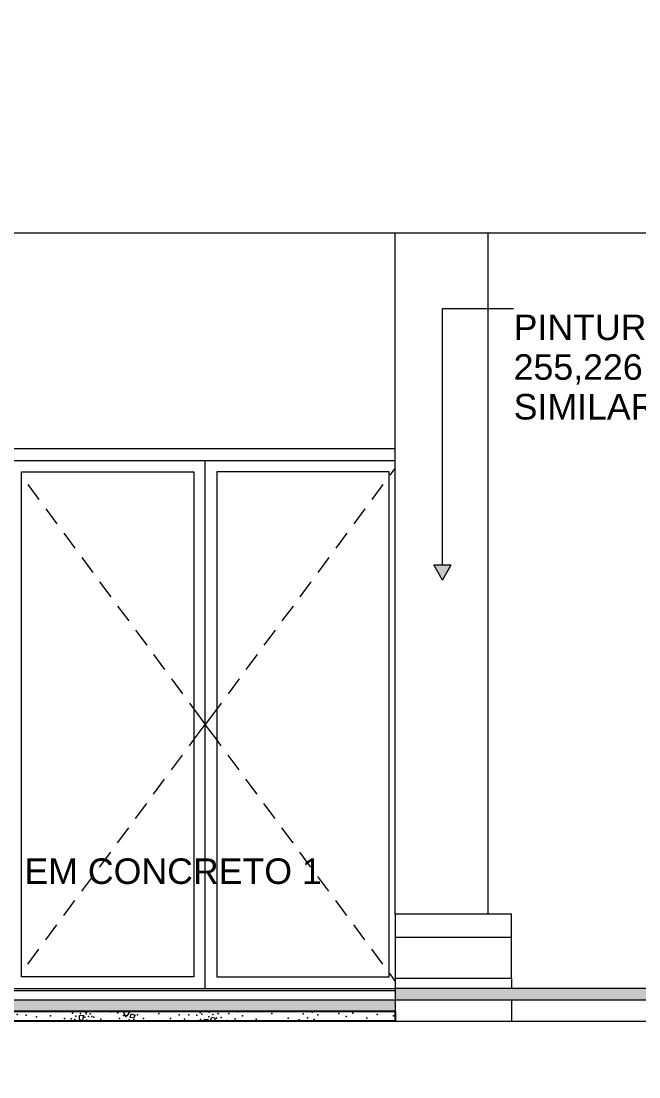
# Model space of a CAD drawing. Header units: metres. Extents: x -1783 to 21505, y -57 to 13660.
# Drawn here: x 13150.4 to 13416.4, y 7274.6 to 7728.8 of the extents above; entities that cross this region are included whole.
import ezdxf

# ---------------------------------------------------------------- set-up
doc = ezdxf.new("R2010")
doc.units = ezdxf.units.M
doc.header["$MEASUREMENT"] = 0
doc.linetypes.add('AStair_dashed', pattern=[1.8, 0.8, -1])
for name, color, linetype, lineweight in [('01_F1 FACHADA FRONTAL _1_0_Caneta_No__1', 7, 'Continuous', 35), ('01_F1 FACHADA FRONTAL _1_LAJES.EST_Caneta_No__241', 7, 'Continuous', 13), ('01_F1 FACHADA FRONTAL _1_LAJES.EST_Caneta_No__3', 7, 'Continuous', 25), ('01_F1 FACHADA FRONTAL _1_PAREDE CONSTRUIR_Caneta_No__241', 7, 'Continuous', 13), ('01_F1 FACHADA FRONTAL _1_PILARES.EST_Caneta_No__241', 7, 'Continuous', 13), ('01_F1 FACHADA FRONTAL _1_TERRENO.ARQ_Caneta_No__241', 7, 'Continuous', 13)]:
    doc.layers.add(name, color=color, linetype=linetype, lineweight=lineweight)
doc.layers.add('01_F1 FACHADA FRONTAL _1_LAJES.EST_Caneta_No__95', color=7, linetype='Continuous', lineweight=0, true_color=0xaeaeae)
doc.layers.add('01_F1 FACHADA FRONTAL _1_PAREDE CONSTRUIR_Caneta_No__97', color=7, linetype='Continuous', lineweight=5, true_color=0x6b6b6b)
for name, color, linetype in [('01_F1 FACHADA FRONTAL _1_PAREDE CONSTRUIR', 7, 'Continuous'), ('01_F1 FACHADA FRONTAL _1_TERRENO.ARQ', 7, 'Continuous'), ('cotas', 7, 'Continuous')]:
    doc.layers.add(name, color=color, linetype=linetype)
doc.styles.add('GENERATED_STYLE_1', font='arial.ttf')

# ---------------------------------------------------------------- blocks, each defined once
blk = doc.blocks.new('*X6669', base_point=(-78.7899, -34.2481))
at = {"layer": '01_F1 FACHADA FRONTAL _1_LAJES.EST_Caneta_No__241', "color": 7, "linetype": 'Continuous', "lineweight": 13, "ltscale": 1000}
for p, q in [((-56.4301, -0.1105), (-56.4438, -0.1216)), ((-56.4311, -0.1316), (-56.4438, -0.1216)), ((-56.4229, -0.1296), (-56.4311, -0.1316)), ((-56.4301, -0.1105), (-56.4168, -0.1169)), ((-56.4168, -0.1169), (-56.4229, -0.1296)), ((-56.0059, -0.1), (-56.013, -0.1105)), ((-55.999, -0.1184), (-56.013, -0.1105)), ((-55.9912, -0.1151), (-55.999, -0.1184)), ((-55.9871, -0.1015), (-55.9912, -0.1151)), ((-55.9906, -0.1), (-55.9871, -0.1015)), ((-55.8576, -0.1196), (-55.8488, -0.1055)), ((-55.8576, -0.1196), (-55.8435, -0.1324)), ((-55.8488, -0.1055), (-55.8297, -0.1143)), ((-55.8297, -0.1143), (-55.8435, -0.1324)), ((-55.8193, -0.1107), (-55.8247, -0.1)), ((-55.8243, -0.1263), (-55.8124, -0.117)), ((-55.809, -0.1329), (-55.8243, -0.1263)), ((-55.8193, -0.1107), (-55.8011, -0.1052)), ((-55.8124, -0.117), (-55.8071, -0.131)), ((-55.8071, -0.131), (-55.809, -0.1329)), ((-55.8032, -0.1), (-55.8011, -0.1052)), ((-55.4762, -0.1335), (-55.4756, -0.1169)), ((-55.4762, -0.1335), (-55.4632, -0.1364)), ((-55.4756, -0.1169), (-55.4582, -0.1158)), ((-55.4582, -0.1158), (-55.4632, -0.1364)), ((-55.4481, -0.104), (-55.4563, -0.1)), ((-55.4481, -0.104), (-55.4432, -0.1)), ((-55.2868, -0.1005), (-55.2869, -0.1)), ((-55.2868, -0.1005), (-55.2809, -0.1172)), ((-55.2809, -0.1172), (-55.2689, -0.1165)), ((-55.2689, -0.1165), (-55.2596, -0.1006)), ((-55.26, -0.1), (-55.2596, -0.1006)), ((-55.2578, -0.1249), (-55.2537, -0.1096)), ((-55.2414, -0.1278), (-55.2578, -0.1249)), ((-55.2537, -0.1096), (-55.2368, -0.1154)), ((-55.2414, -0.1278), (-55.2368, -0.1154)), ((-54.9385, -0.1377), (-54.9372, -0.1324)), ((-54.9372, -0.1324), (-54.9213, -0.1332)), ((-54.9213, -0.1332), (-54.9246, -0.1415)), ((-54.9125, -0.1415), (-54.9062, -0.1257)), ((-54.8932, -0.1285), (-54.9062, -0.1257)), ((-54.8932, -0.1285), (-54.8937, -0.1415)), ((-54.9338, -0.1415), (-54.9385, -0.1377))]:
    blk.add_line(p, q, dxfattribs=at)
for p in [(-56.5033, -0.1344), (-56.48, -0.1157), (-56.4539, -0.128), (-56.4488, -0.1058), (-56.4313, -0.1045), (-56.4021, -0.1308), (-56.3958, -0.1148), (-56.3876, -0.1188), (-56.3809, -0.1238), (-56.3724, -0.1084), (-56.3259, -0.1176), (-56.2873, -0.121), (-56.2474, -0.1181), (-56.1887, -0.1301), (-56.0827, -0.1169), (-56.0314, -0.1184), (-56.0225, -0.1011), (-56.0197, -0.1177), (-56.0115, -0.1253), (-55.9943, -0.1331), (-55.9899, -0.1214), (-55.9779, -0.1116), (-55.9554, -0.1152), (-55.9264, -0.1073), (-55.8759, -0.1152), (-55.8638, -0.111), (-55.8314, -0.1333), (-55.7996, -0.1185), (-55.793, -0.1308), (-55.7914, -0.1037), (-55.7818, -0.1106), (-55.7439, -0.1118), (-55.7049, -0.115), (-55.6615, -0.1226), (-55.6006, -0.1186), (-55.5397, -0.1292), (-55.5115, -0.131), (-55.5058, -0.1061), (-55.4956, -0.1343), (-55.491, -0.1187), (-55.4714, -0.1074), (-55.4528, -0.1242), (-55.4469, -0.11), (-55.4373, -0.1209), (-55.4293, -0.1087), (-55.4228, -0.1203), (-55.4141, -0.1233), (-55.3836, -0.1322), (-55.3398, -0.1002), (-55.3111, -0.1054), (-55.3035, -0.1298), (-55.2861, -0.1164), (-55.2761, -0.1214), (-55.2623, -0.1355), (-55.2416, -0.1348), (-55.2256, -0.1141), (-55.2091, -0.1), (-55.2005, -0.1296), (-55.1347, -0.1077), (-55.0838, -0.1297), (-55.0471, -0.1142), (-55.0243, -0.1321), (-55.005, -0.113), (-54.9709, -0.1157), (-54.9563, -0.1038), (-54.9549, -0.1335), (-54.949, -0.111), (-54.9183, -0.1224), (-54.9178, -0.102), (-54.9011, -0.1115), (-54.8863, -0.1278), (-54.8784, -0.1075), (-54.8659, -0.1245), (-54.8331, -0.108), (-54.8052, -0.1314), (-54.7939, -0.1009), (-54.7746, -0.1186), (-54.7149, -0.1318), (-54.6482, -0.1073), (-54.5774, -0.1276), (-54.5301, -0.1347), (-54.5124, -0.11), (-54.4945, -0.1272), (-54.4742, -0.1028), (-54.4653, -0.1333), (-54.4492, -0.114), (-54.359, -0.1084), (-54.3277, -0.1208), (-54.2989, -0.1058), (-54.239, -0.1276), (-54.1936, -0.1119), (-54.1243, -0.1185), (-56.4408, -0.1398), (-56.4203, -0.1371), (-56.361, -0.1407), (-56.0106, -0.1394), (-55.8672, -0.1369), (-55.4454, -0.1364), (-55.3493, -0.1396), (-55.1499, -0.1407), (-54.8413, -0.1384)]:
    blk.add_point(p, dxfattribs=at)

msp = doc.modelspace()

# ---------------------------------------------------------------- hatches: boundary and pattern name
at = {"layer": '01_F1 FACHADA FRONTAL _1_LAJES.EST_Caneta_No__95', "linetype": 'Continuous', "lineweight": 0, "true_color": 0xaeaeae}
msp.add_hatch(color=253, dxfattribs=at).paths.add_polyline_path([(13071.764, 7307.625), (13071.764, 7302.625), (13311.568, 7302.625), (13311.568, 7307.625)])
at = {"layer": '01_F1 FACHADA FRONTAL _1_PAREDE CONSTRUIR', "linetype": 'Continuous', "lineweight": 0, "true_color": 0x000000}
msp.add_hatch(color=18, dxfattribs=at).paths.add_polyline_path([(13331.928, 7488.348), (13335.678, 7494.843), (13328.178, 7494.843)])
at = {"layer": '01_F1 FACHADA FRONTAL _1_TERRENO.ARQ', "linetype": 'Continuous', "lineweight": 0, "true_color": 0x8fbf7f}
msp.add_hatch(color=73, dxfattribs=at).paths.add_polyline_path([(13311.568, 7307.625), (13539.884, 7307.625), (13539.884, 7312.625), (13311.568, 7312.625)])
at = {"layer": 'cotas'}
h = msp.add_hatch(color=7, dxfattribs=at)
h.dxf.hatch_style = 1
h.paths.add_polyline_path([(21504.961, 13659.963), (10304.961, 13659.963), (10304.961, 5739.963), (21504.961, 5739.963)])
h.paths.add_polyline_path([(10571.627, 13593.296), (21371.627, 13593.296), (21371.627, 5806.63), (10571.627, 5806.63)], flags=16)

# ---------------------------------------------------------------- linework, layer by layer
at = {"layer": '01_F1 FACHADA FRONTAL _1_LAJES.EST_Caneta_No__241', "color": 7, "linetype": 'Continuous', "lineweight": 13, "ltscale": 1000}
for p, q in [((13361.568, 7344.625), (13311.568, 7344.625)), ((13311.568, 7334.625), (13361.568, 7334.625)), ((13311.568, 7317.091), (13311.568, 7313.735)), ((13311.568, 7317.091), (13361.568, 7317.091)), ((13311.568, 7313.735), (13311.568, 7312.625)), ((13361.568, 7317.091), (13361.568, 7313.735)), ((13361.568, 7313.735), (13361.568, 7312.625)), ((13311.568, 7311.625), (13071.764, 7311.625)), ((13081.764, 7312.625), (13311.568, 7312.625)), ((13311.568, 7307.625), (13071.764, 7307.625)), ((13311.568, 7307.625), (13311.568, 7302.625)), ((13361.568, 7307.625), (13361.568, 7304.555)), ((13361.568, 7304.555), (13361.568, 7299.652)), ((13311.568, 7298.47), (13361.568, 7298.47)), ((13361.568, 7299.652), (13361.568, 7298.47)), ((13361.568, 7298.47), (13489.884, 7298.47))]:
    msp.add_line(p, q, dxfattribs=at)
at = {"layer": '01_F1 FACHADA FRONTAL _1_LAJES.EST_Caneta_No__241', "color": 7, "linetype": 'Continuous', "lineweight": 13, "ltscale": 1000, "flags": 128}
for points in [[(13311.568, 7344.625), (13311.568, 7334.625), (13311.568, 7317.091)], [(13361.568, 7317.091), (13361.568, 7334.625), (13361.568, 7344.625)]]:
    msp.add_lwpolyline(points, dxfattribs=at)
at = {"layer": '01_F1 FACHADA FRONTAL _1_LAJES.EST_Caneta_No__3', "color": 7, "linetype": 'Continuous', "lineweight": 25, "ltscale": 1000}
for p, q in [((13311.568, 7302.625), (13071.764, 7302.625)), ((13311.568, 7302.625), (13311.568, 7298.47)), ((13311.568, 7298.47), (13071.764, 7298.47))]:
    msp.add_line(p, q, dxfattribs=at)
at = {"layer": '01_F1 FACHADA FRONTAL _1_PAREDE CONSTRUIR_Caneta_No__241', "color": 7, "linetype": 'Continuous', "lineweight": 13, "ltscale": 1000}
for p, q in [((14321.764, 7637.625), (13081.764, 7637.625)), ((13331.928, 7494.843), (13331.928, 7605.233)), ((13331.928, 7605.233), (13362.522, 7605.233)), ((13311.568, 7544.825), (13081.764, 7544.825)), ((13081.764, 7539.825), (13311.568, 7539.825)), ((13229.764, 7312.625), (13229.764, 7539.825)), ((13150.564, 7317.625), (13150.564, 7534.825)), ((13150.564, 7534.825), (13224.764, 7534.825)), ((13224.764, 7534.825), (13224.764, 7317.625)), ((13234.764, 7534.825), (13234.764, 7317.625)), ((13308.964, 7534.825), (13234.764, 7534.825)), ((13308.964, 7317.625), (13308.964, 7534.825)), ((13328.178, 7494.843), (13335.678, 7494.843)), ((13331.928, 7488.348), (13328.178, 7494.843)), ((13331.928, 7488.348), (13335.678, 7494.843)), ((13224.764, 7317.625), (13150.564, 7317.625)), ((13234.764, 7317.625), (13308.964, 7317.625))]:
    msp.add_line(p, q, dxfattribs=at)
at = {"layer": '01_F1 FACHADA FRONTAL _1_PAREDE CONSTRUIR_Caneta_No__97', "color": 251, "linetype": 'Continuous', "lineweight": 5, "ltscale": 1000, "true_color": 0x6b6b6b}
for p, q in [((13311.568, 7536.591), (13309.201, 7533.398)), ((13153.305, 7529.381), (13158.069, 7522.954)), ((13306.223, 7529.381), (13301.46, 7522.954)), ((13161.047, 7518.937), (13165.81, 7512.51)), ((13298.482, 7518.937), (13293.719, 7512.51)), ((13168.788, 7508.493), (13173.551, 7502.066)), ((13290.741, 7508.493), (13285.978, 7502.066)), ((13176.529, 7498.049), (13181.292, 7491.622)), ((13283, 7498.049), (13278.237, 7491.622)), ((13184.27, 7487.605), (13189.033, 7481.178)), ((13275.259, 7487.605), (13270.496, 7481.178)), ((13192.011, 7477.161), (13196.774, 7470.734)), ((13267.518, 7477.161), (13262.755, 7470.734)), ((13199.752, 7466.717), (13204.515, 7460.29)), ((13259.777, 7466.717), (13255.014, 7460.29)), ((13207.493, 7456.273), (13212.256, 7449.846)), ((13252.036, 7456.273), (13247.272, 7449.846)), ((13215.234, 7445.829), (13219.998, 7439.402)), ((13244.295, 7445.829), (13239.531, 7439.402)), ((13222.975, 7435.385), (13225.001, 7432.652)), ((13225.001, 7432.652), (13229.764, 7426.225)), ((13234.528, 7432.652), (13229.764, 7426.225)), ((13236.554, 7435.385), (13234.528, 7432.652)), ((13225.001, 7419.798), (13229.764, 7426.225)), ((13234.528, 7419.798), (13229.764, 7426.225)), ((13222.975, 7417.064), (13225.001, 7419.798)), ((13236.554, 7417.064), (13234.528, 7419.798)), ((13215.234, 7406.62), (13219.998, 7413.047)), ((13244.295, 7406.62), (13239.531, 7413.047)), ((13207.493, 7396.176), (13212.256, 7402.603)), ((13252.036, 7396.176), (13247.272, 7402.603)), ((13199.752, 7385.732), (13204.515, 7392.16)), ((13259.777, 7385.732), (13255.014, 7392.16)), ((13192.011, 7375.288), (13196.774, 7381.716)), ((13267.518, 7375.288), (13262.755, 7381.716)), ((13184.27, 7364.845), (13189.033, 7371.272)), ((13275.259, 7364.845), (13270.496, 7371.272)), ((13176.529, 7354.401), (13181.292, 7360.828)), ((13283, 7354.401), (13278.237, 7360.828)), ((13168.788, 7343.957), (13173.551, 7350.384)), ((13290.741, 7343.957), (13285.978, 7350.384)), ((13161.047, 7333.513), (13165.81, 7339.94)), ((13298.482, 7333.513), (13293.719, 7339.94)), ((13153.305, 7323.069), (13158.069, 7329.496)), ((13306.223, 7323.069), (13301.46, 7329.496)), ((13311.568, 7315.858), (13309.201, 7319.052))]:
    msp.add_line(p, q, dxfattribs=at)
at = {"layer": '01_F1 FACHADA FRONTAL _1_PAREDE CONSTRUIR_Caneta_No__97', "color": 251, "linetype": 'AStair_dashed', "lineweight": 5, "ltscale": 1000, "true_color": 0x6b6b6b, "flags": 128}
msp.add_lwpolyline([(14292.571, 7324.488), (13359.351, 7324.488), (13359.351, 7538.409), (14292.571, 7538.409)], close=True, dxfattribs=at)
at = {"layer": '01_F1 FACHADA FRONTAL _1_PILARES.EST_Caneta_No__241', "color": 7, "linetype": 'Continuous', "lineweight": 13, "ltscale": 1000}
for p, q in [((13311.568, 7344.625), (13311.568, 7637.625)), ((13351.568, 7344.625), (13351.568, 7637.625))]:
    msp.add_line(p, q, dxfattribs=at)
at = {"layer": '01_F1 FACHADA FRONTAL _1_TERRENO.ARQ_Caneta_No__241', "color": 7, "linetype": 'Continuous', "lineweight": 13, "ltscale": 1000}
for p, q in [((13311.568, 7312.625), (13311.568, 7307.625)), ((13539.884, 7312.625), (13311.568, 7312.625)), ((13539.884, 7307.625), (13311.568, 7307.625))]:
    msp.add_line(p, q, dxfattribs=at)

# ---------------------------------------------------------------- block references
at = {"layer": '01_F1 FACHADA FRONTAL _1_PAREDE CONSTRUIR', "color": 64, "linetype": 'Continuous', "lineweight": 0, "ltscale": 1000, "true_color": 0x80aa00, "xscale": 100, "yscale": 100, "zscale": 100}
msp.add_blockref('*X6669', (10844.181, 3887.816), dxfattribs=at)

# ---------------------------------------------------------------- texts
at = {"layer": '01_F1 FACHADA FRONTAL _1_0_Caneta_No__1', "color": 7, "linetype": 'Continuous', "lineweight": 35, "insert": (13362.522, 7602.576), "char_height": 11, "width": 157.6732, "attachment_point": 1, "line_spacing_factor": 0.931875, "style": 'GENERATED_STYLE_1'}
msp.add_mtext('\\A1;PINTURA RGB 255,226,79 OU SIMILAR', dxfattribs=at)
at = {"layer": '01_F1 FACHADA FRONTAL _1_0_Caneta_No__1', "color": 7, "linetype": 'Continuous', "lineweight": 35, "insert": (13092.965, 7368.569), "char_height": 11, "attachment_point": 1, "style": 'GENERATED_STYLE_1'}
msp.add_mtext('\\A1;BANCO EM CONCRETO 1', dxfattribs=at)

doc.saveas('drawing.dxf')
